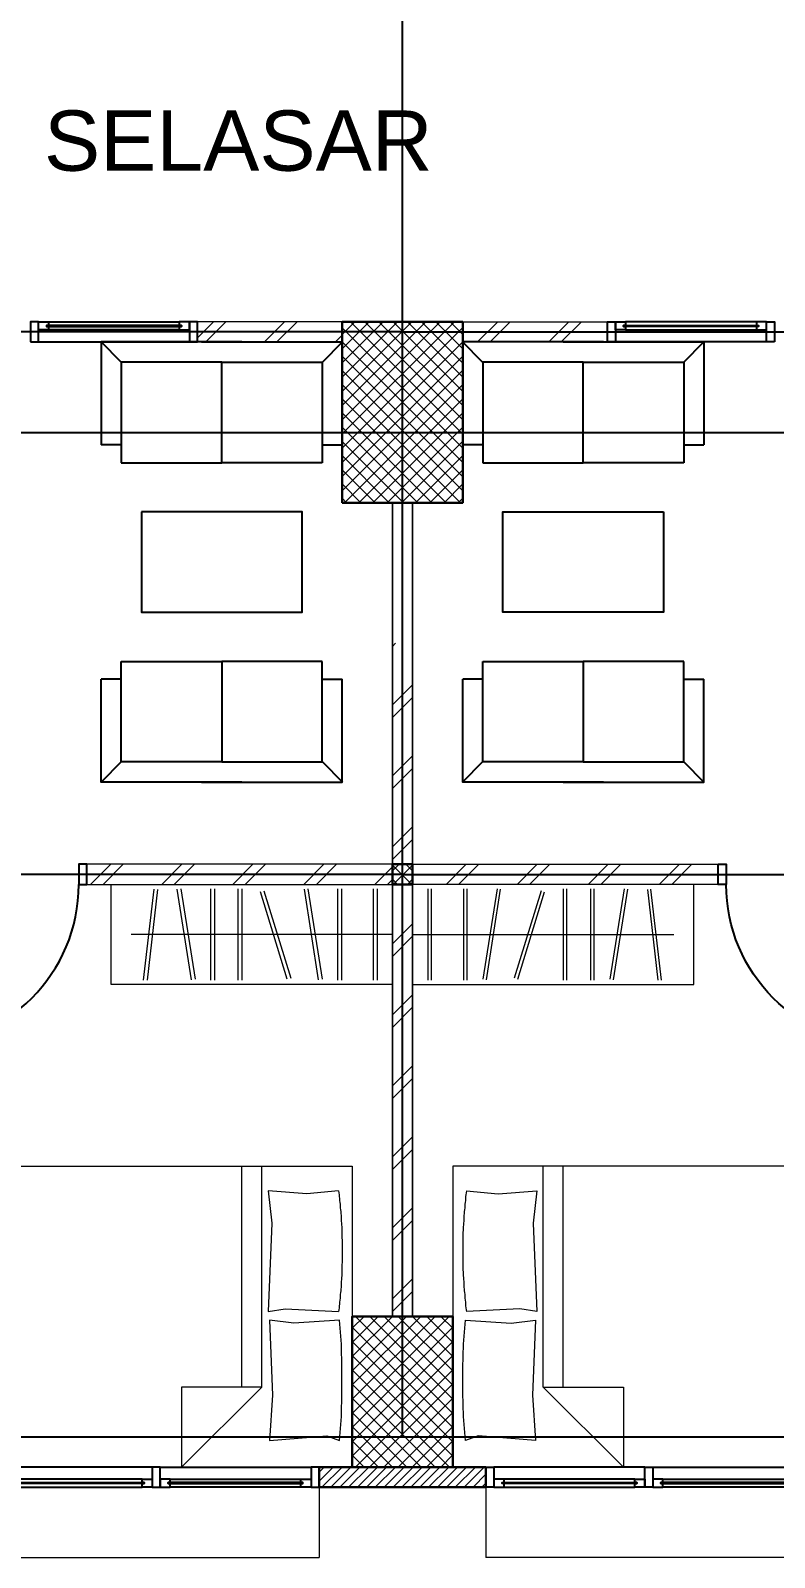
# Model space of a CAD drawing. Header units: millimetres. Extents: x -324 to 75, y -297 to 70.
# Drawn here: x -49.76 to -46.06, y -2.72 to 4.88 of the extents above; entities that cross this region are included whole.
import ezdxf

# ---------------------------------------------------------------- set-up
doc = ezdxf.new("R2010")
doc.units = ezdxf.units.MM
doc.layers.get('defpoints').update_dxf_attribs({"color": 1})
for name, color, linetype, lineweight in [('ars', 11, 'Continuous', 0), ('ars @ 1', 11, 'Continuous', 0), ('KOL', 1, 'Continuous', 30), ('KOLOM', 4, 'Continuous', 9), ('lan', 7, 'Continuous', 15), ('NOT', 7, 'Continuous', 20), ('tem', 5, 'Continuous', 20)]:
    doc.layers.add(name, color=color, linetype=linetype, lineweight=lineweight)
doc.layers.add('as', color=1, linetype='Continuous', plot=False)
doc.layers.add('FURNITURE', color=68, linetype='Continuous')
doc.layers.add('Kusen', color=30, linetype='Continuous')
doc.styles.get("Standard").update_dxf_attribs({"font": 'arial.ttf'})
pattern_1 = [(45, (1565.24095, -401.98365), (-0.176776695, 0.176776695), []), (45, (1565.30345, -401.98365), (-0.176776695, 0.176776695), [])]
pattern_2 = [(45, (1565.79095, -404.68365), (-0.176776695, 0.176776695), []), (45, (1565.85345, -404.68365), (-0.176776695, 0.176776695), [])]

# ---------------------------------------------------------------- blocks, each defined once
blk = doc.blocks.new('T. J1')
at = {"layer": 'Kusen'}
for p, q in [((-0.7188, 0.1), (-0.0688, 0.1)), ((0.7212, 0.1), (0.0712, 0.1)), ((-0.0188, 0), (-0.7688, 0)), ((-0.0688, 0.06), (-0.7188, 0.06)), ((0.0212, 0), (0.7712, 0)), ((0.0712, 0.06), (0.7212, 0.06))]:
    blk.add_line(p, q, dxfattribs=at)
for points in [[(-0.8088, 0), (-0.7688, 0), (-0.7688, 0.1), (-0.8088, 0.1)], [(-0.0188, 0), (0.0212, 0), (0.0212, 0.1), (-0.0188, 0.1)], [(0.8112, 0), (0.7712, 0), (0.7712, 0.1), (0.8112, 0.1)]]:
    blk.add_lwpolyline(points, close=True, dxfattribs=at)
for points in [[(-0.7188, 0.0775), (-0.7188, 0.06), (-0.7688, 0.06), (-0.7688, 0.1), (-0.7188, 0.1), (-0.7188, 0.0825), (-0.7288, 0.0825), (-0.7288, 0.0775), (-0.7188, 0.0775)], [(-0.0688, 0.0775), (-0.0688, 0.06), (-0.0188, 0.06), (-0.0188, 0.1), (-0.0688, 0.1), (-0.0688, 0.0825), (-0.0588, 0.0825), (-0.0588, 0.0775), (-0.0688, 0.0775)], [(0.0712, 0.0775), (0.0712, 0.06), (0.0212, 0.06), (0.0212, 0.1), (0.0712, 0.1), (0.0712, 0.0825), (0.0612, 0.0825), (0.0612, 0.0775), (0.0712, 0.0775)], [(0.7212, 0.0775), (0.7212, 0.06), (0.7712, 0.06), (0.7712, 0.1), (0.7212, 0.1), (0.7212, 0.0825), (0.7312, 0.0825), (0.7312, 0.0775), (0.7212, 0.0775)]]:
    blk.add_lwpolyline(points, dxfattribs=at)
at = {"layer": 'Kusen', "color": 141}
for points in [[(-0.7288, 0.0775), (-0.0588, 0.0775), (-0.0588, 0.0825), (-0.7288, 0.0825)], [(0.7312, 0.0775), (0.0612, 0.0775), (0.0612, 0.0825), (0.7312, 0.0825)]]:
    blk.add_lwpolyline(points, close=True, dxfattribs=at)
blk = doc.blocks.new('P.80')
at = {"layer": 'Kusen'}
for points in [[(-69.8094, -74.8368), (-69.7694, -74.8368), (-69.7694, -74.0368), (-69.8094, -74.0368)], [(-70.6094, -74.9368), (-70.5694, -74.9368), (-70.5694, -74.8368), (-70.6094, -74.8368)], [(-69.7694, -74.9368), (-69.7294, -74.9368), (-69.7294, -74.8368), (-69.7694, -74.8368)]]:
    blk.add_lwpolyline(points, close=True, dxfattribs=at)
blk.add_arc((-69.7694, -74.8368), 0.8, 90, 180, dxfattribs=at)
blk = doc.blocks.new('BED1')
at = {"color": 0, "linetype": 'Continuous'}
for points in [[(1.9976, 0), (1.9976, 1.4976), (0, 1.4976), (0, 0), (1.9976, 0)], [(1.5484, 1.0993), (1.1489, 1.0993), (1.1489, 1.4976), (1.5484, 1.0993)], [(1.9346, 1.3656), (1.9443, 1.2458), (1.9467, 1.1259), (1.9467, 1.0061), (1.9443, 0.8862), (1.9346, 0.7663), (1.707, 0.7809), (1.586, 0.7663), (1.6017, 1.1404), (1.586, 1.3656), (1.8717, 1.3426), (1.9346, 1.3656)], [(1.4492, 1.0993), (1.4492, 0)], [(1.5484, 1.0993), (1.5484, 0)], [(1.9298, 0.1235), (1.7724, 0.138), (1.5799, 0.1235), (1.5981, 0.2833), (1.5799, 0.7228), (1.6634, 0.7094), (1.9298, 0.7228)], [(1.9298, 0.1235), (1.931, 0.1332), (1.9322, 0.1429), (1.9334, 0.1513), (1.9346, 0.161), (1.9346, 0.1707), (1.9358, 0.1804), (1.937, 0.1889), (1.9383, 0.1985), (1.9383, 0.2082), (1.9395, 0.2179), (1.9407, 0.2264), (1.9407, 0.2361), (1.9419, 0.2458), (1.9419, 0.2542), (1.9431, 0.2639), (1.9431, 0.2736), (1.9443, 0.2833), (1.9443, 0.2918), (1.9455, 0.3015), (1.9455, 0.3111), (1.9455, 0.3208), (1.9467, 0.3293), (1.9467, 0.339), (1.9467, 0.3487), (1.9467, 0.3584), (1.9479, 0.3668), (1.9479, 0.3765), (1.9479, 0.3862), (1.9479, 0.3959), (1.9479, 0.4044), (1.9479, 0.414), (1.9479, 0.4237), (1.9479, 0.4334), (1.9479, 0.4419), (1.9479, 0.4516), (1.9479, 0.4613), (1.9479, 0.4709), (1.9479, 0.4794), (1.9467, 0.4891), (1.9467, 0.4988), (1.9467, 0.5085), (1.9467, 0.5169), (1.9455, 0.5266), (1.9455, 0.5363), (1.9455, 0.546), (1.9443, 0.5545), (1.9443, 0.5642), (1.9431, 0.5738), (1.9431, 0.5835), (1.9419, 0.592), (1.9419, 0.6017), (1.9407, 0.6114), (1.9407, 0.6199), (1.9395, 0.6295), (1.9383, 0.6392), (1.9383, 0.6489), (1.937, 0.6574), (1.9358, 0.6671), (1.9346, 0.6768), (1.9346, 0.6864), (1.9334, 0.6949), (1.9322, 0.7046), (1.931, 0.7143), (1.9298, 0.7228)]]:
    blk.add_lwpolyline(points, dxfattribs=at)
blk = doc.blocks.new('LEMARI1')
for points in [[(0.6998, 0.4988), (-0.6998, 0.4988)], [(-0.6998, 0), (0.6998, 0), (0.6998, 0.4988), (-0.6998, 0.4988), (-0.6998, 0)], [(-0.5387, 0.4758), (-0.4855, 0.023)], [(-0.4685, 0.0254), (-0.5206, 0.477)], [(-0.3002, 0.4746), (-0.3705, 0.0242)], [(-0.3523, 0.0218), (-0.2821, 0.4709)], [(-0.2034, 0.477), (-0.2034, 0.0218)], [(-0.1852, 0.0218), (-0.1852, 0.477)], [(-0.0678, 0.477), (-0.0678, 0.0218)], [(-0.0496, 0.0218), (-0.0496, 0.477)], [(0.1755, 0.4722), (0.0436, 0.0363)], [(0.0605, 0.0315), (0.1937, 0.4673)], [(0.3317, 0.4746), (0.2627, 0.0242)], [(0.2797, 0.0218), (0.3499, 0.4709)], [(0.4286, 0.477), (0.4286, 0.0218)], [(0.4467, 0.0218), (0.4467, 0.477)], [(0.6053, 0.477), (0.6053, 0.0218)], [(0.6235, 0.0218), (0.6235, 0.477)], [(0.6998, 0.2494), (-0.5993, 0.2494)]]:
    blk.add_lwpolyline(points)
blk = doc.blocks.new('tamu02')
at = {"linetype": 'Continuous'}
for points in [[(-0.5005, 1.2448), (-0.5998, 1.3453)], [(0.1005, 1.3453), (-0.5985, 1.3453), (-0.5985, 0.8339)], [(-0.0993, 1.3453), (0.5998, 1.3453), (0.5998, 0.8339)], [(0.5005, 1.2448), (0.5998, 1.3453)], [(-0.4993, 0.7444), (0, 0.7444), (0, 1.2448), (-0.4993, 1.2448), (-0.4993, 0.7444)], [(0.5005, 0.7444), (0, 0.7444), (0, 1.2448), (0.5005, 1.2448), (0.5005, 0.7444)], [(-0.4993, 0.8339), (-0.5985, 0.8339)], [(0.5005, 0.8339), (0.5998, 0.8339)], [(-0.4993, -0.2444), (0, -0.2444), (0, -0.7448), (-0.4993, -0.7448), (-0.4993, -0.2444)], [(0.5005, -0.2444), (0, -0.2444), (0, -0.7448), (0.5005, -0.7448), (0.5005, -0.2444)], [(0.1005, -0.8453), (-0.5985, -0.8453), (-0.5985, -0.3339)], [(-0.4993, -0.3339), (-0.5985, -0.3339)], [(-0.0993, -0.8453), (0.5998, -0.8453), (0.5998, -0.3339)], [(0.5005, -0.3339), (0.5998, -0.3339)], [(-0.5005, -0.7448), (-0.5998, -0.8453)], [(0.5005, -0.7448), (0.5998, -0.8453)]]:
    blk.add_lwpolyline(points, dxfattribs=at)
blk.add_lwpolyline([(0.4, 0.5), (0.4, 0), (-0.4, 0), (-0.4, 0.5), (0.4, 0.5)])
blk = doc.blocks.new('T. J2')
at = {"layer": 'Kusen'}
for p, q in [((-0.3692, 0.1), (0.2808, 0.1)), ((-0.4192, 0), (0.3308, 0)), ((0.2808, 0.06), (-0.3692, 0.06))]:
    blk.add_line(p, q, dxfattribs=at)
for points in [[(-0.4592, 0), (-0.4192, 0), (-0.4192, 0.1), (-0.4592, 0.1)], [(0.3308, 0), (0.3708, 0), (0.3708, 0.1), (0.3308, 0.1)]]:
    blk.add_lwpolyline(points, close=True, dxfattribs=at)
for points in [[(-0.3692, 0.0775), (-0.3692, 0.06), (-0.4192, 0.06), (-0.4192, 0.1), (-0.3692, 0.1), (-0.3692, 0.0825), (-0.3792, 0.0825), (-0.3792, 0.0775), (-0.3692, 0.0775)], [(0.2808, 0.0775), (0.2808, 0.06), (0.3308, 0.06), (0.3308, 0.1), (0.2808, 0.1), (0.2808, 0.0825), (0.2908, 0.0825), (0.2908, 0.0775), (0.2808, 0.0775)]]:
    blk.add_lwpolyline(points, dxfattribs=at)
at = {"layer": 'Kusen', "color": 141}
blk.add_lwpolyline([(-0.3792, 0.0775), (0.2908, 0.0775), (0.2908, 0.0825), (-0.3792, 0.0825)], close=True, dxfattribs=at)
blk = doc.blocks.new('K 10.10')
at = {"layer": 'ars'}
h = blk.add_hatch(dxfattribs=at)
h.set_pattern_fill('_USER', color=256, scale=0.05, angle=45, double=1, pattern_type=0)
h.set_pattern_definition([(45, (0, 0), (-0.035355339, 0.035355339), []), (135, (0, 0), (-0.035355339, -0.035355339), [])])
h.paths.add_polyline_path([(1560.5383, 1380.4069), (1560.6383, 1380.4069), (1560.6383, 1380.5069), (1560.5383, 1380.5069)])
at = {"layer": 'KOL'}
blk.add_lwpolyline([(1560.5383, 1380.4069), (1560.6383, 1380.4069), (1560.6383, 1380.5069), (1560.5383, 1380.5069)], close=True, dxfattribs=at)
blk = doc.blocks.new('typikal-1')
at = {"layer": 'as'}
for p, q in [((0, 2.2), (6.2, 2.2)), ((0, -0.5), (1.9, -0.5))]:
    blk.add_line(p, q, dxfattribs=at)
at = {"layer": 'tem'}
for points in [[(0.05, 2.25), (-0.05, 2.25), (-0.05, 4.4), (0.05, 4.4)], [(1.57, 2.25), (0.05, 2.25), (0.05, 2.15), (1.57, 2.15)], [(-0.05, 2.15), (0.05, 2.15), (0.05, 0.35), (-0.05, 0.35)], [(0.05, 2.15), (-0.05, 2.15), (-0.05, 0.35), (0.05, 0.35)], [(1.02, -0.45), (0.3, -0.45), (0.3, -0.55), (1.02, -0.55)]]:
    blk.add_lwpolyline(points, close=True, dxfattribs=at)
at = {"layer": 'ars', "xscale": -1}
for name, p in [('BED1', (2.2476, 3.6524)), ('LEMARI1', (0.7498, 2.25))]:
    blk.add_blockref(name, p, dxfattribs=at)
at = {"layer": 'FURNITURE', "xscale": -1, "rotation": 180}
blk.add_blockref('tamu02', (0.8985, 0.8953), dxfattribs=at)
at = {"layer": 'KOLOM', "extrusion": (0, 0, -1), "xscale": -1, "zscale": -1, "rotation": 180}
blk.add_blockref('K 10.10', (-1560.5883, 1382.6569), dxfattribs=at)
at = {"layer": 'KOLOM', "extrusion": (0, 0, -1), "zscale": -1, "rotation": 180}
blk.add_blockref('K 10.10', (1560.5883, 1382.6569), dxfattribs=at)
at = {"layer": 'Kusen'}
for name, p in [('T. J1', (1.2238, 5.15)), ('P.80', (72.1794, 77.0868))]:
    blk.add_blockref(name, p, dxfattribs=at)
at = {"layer": 'Kusen', "rotation": 180}
blk.add_blockref('T. J2', (1.3908, -0.45), dxfattribs=at)
blk = doc.blocks.new("k3'")
at = {"layer": 'ars'}
h = blk.add_hatch(dxfattribs=at)
h.set_pattern_fill('_USER', color=256, scale=0.05, angle=45, double=1, pattern_type=0)
h.set_pattern_definition([(45, (0, -4.975), (-0.03535534, 0.03535534), []), (135, (0, -4.975), (-0.03535534, -0.03535534), [])])
h.paths.add_polyline_path([(-0.25, -0.375), (0.25, -0.375), (0.25, 0.375), (-0.25, 0.375)])
at = {"layer": 'KOL'}
blk.add_lwpolyline([(-0.25, -0.375), (0.25, -0.375), (0.25, 0.375), (-0.25, 0.375)], close=True, dxfattribs=at)
blk = doc.blocks.new("k1'")
at = {"layer": 'ars'}
h = blk.add_hatch(dxfattribs=at)
h.set_pattern_fill('_USER', color=256, scale=0.05, angle=45, double=1, pattern_type=0)
h.set_pattern_definition([(45, (0, -5), (-0.03535534, 0.03535534), []), (135, (0, -5), (-0.03535534, -0.03535534), [])])
h.paths.add_polyline_path([(-0.3, -0.45), (0.3, -0.45), (0.3, 0.45), (-0.3, 0.45)])
at = {"layer": 'KOL'}
blk.add_lwpolyline([(-0.3, -0.45), (0.3, -0.45), (0.3, 0.45), (-0.3, 0.45)], close=True, dxfattribs=at)
blk = doc.blocks.new('A-2')
at = {"layer": 'ars'}
h = blk.add_hatch(dxfattribs=at)
h.set_pattern_fill('TEMBOK', color=256, scale=0.25)
h.set_pattern_definition([(45, (-7.69, 0.41954), (-0.1767767, 0.1767767), []), (45, (-7.6275, 0.41954), (-0.1767767, 0.1767767), [])])
h.paths.add_polyline_path([(4.66, 4.0695), (4.76, 4.0695), (4.76, 2.9695), (4.66, 2.9695)])
h = blk.add_hatch(dxfattribs=at)
h.set_pattern_fill('TEMBOK', color=256, scale=0.25)
h.set_pattern_definition([(45, (-7.69, -1.83046), (-0.1767767, 0.1767767), []), (45, (-7.6275, -1.83046), (-0.1767767, 0.1767767), [])])
h.paths.add_polyline_path([(4.66, 2.8695), (4.76, 2.8695), (4.76, 0.7195), (4.66, 0.7195)])
h = blk.add_hatch(dxfattribs=at)
h.set_pattern_fill('ANSI31', color=256, scale=0.25, angle=180, style=0)
h.set_pattern_definition([(225, (-493.368733, 382.57413), (0.0220970869, -0.0220970869), [])])
h.paths.add_polyline_path([(5.125, -0.0305), (4.295, -0.0305), (4.295, -0.1305), (5.125, -0.1305)])
at = {"layer": 'ars @ 1'}
h = blk.add_hatch(dxfattribs=at)
h.set_pattern_fill('TEMBOK', color=256, scale=0.25)
h.set_pattern_definition(pattern_1)
h.paths.add_polyline_path([(4.41, 5.6695), (4.41, 5.5695), (3.69, 5.5695), (3.69, 5.6695)])
h = blk.add_hatch(dxfattribs=at)
h.set_pattern_fill('TEMBOK', color=256, scale=0.25)
h.set_pattern_definition(pattern_1)
h.paths.add_polyline_path([(5.01, 5.6695), (5.01, 5.5695), (5.73, 5.5695), (5.73, 5.6695)])
h = blk.add_hatch(dxfattribs=at)
h.set_pattern_fill('TEMBOK', color=256, scale=0.25)
h.set_pattern_definition(pattern_2)
h.paths.add_polyline_path([(4.66, 2.9695), (4.66, 2.8695), (3.14, 2.8695), (3.14, 2.9695)])
h = blk.add_hatch(dxfattribs=at)
h.set_pattern_fill('TEMBOK', color=256, scale=0.25)
h.set_pattern_definition(pattern_2)
h.paths.add_polyline_path([(4.76, 2.9695), (4.76, 2.8695), (6.28, 2.8695), (6.28, 2.9695)])
at = {"layer": 'as'}
for p, q in [((4.71, 0.1195), (4.71, 13.2195)), ((-32.49, 5.1195), (41.91, 5.1195)), ((-32.49, 0.1195), (41.91, 0.1195))]:
    blk.add_line(p, q, dxfattribs=at)
at = {"layer": 'KOL'}
blk.add_lwpolyline([(5.125, -0.0305), (4.295, -0.0305), (4.295, -0.1305), (5.125, -0.1305)], close=True, dxfattribs=at)
at = {"layer": 'lan'}
for p, q in [((4.295, -0.1305), (4.295, -0.4805)), ((5.125, -0.1305), (5.125, -0.4805)), ((2.675, -0.4805), (4.295, -0.4805)), ((6.745, -0.4805), (5.125, -0.4805))]:
    blk.add_line(p, q, dxfattribs=at)
at = {"layer": 'KOL'}
for name, p in [("k1'", (4.71, 5.2195)), ("k3'", (4.71, 0.3445))]:
    blk.add_blockref(name, p, dxfattribs=at)
at = {"layer": 'lan', "rotation": 180}
blk.add_blockref('typikal-1', (4.71, 5.1195), dxfattribs=at)
at = {"layer": 'lan', "xscale": -1, "rotation": 180}
blk.add_blockref('typikal-1', (4.71, 5.1195), dxfattribs=at)

msp = doc.modelspace()

# ---------------------------------------------------------------- block references
at = {"layer": 'defpoints'}
msp.add_blockref('A-2', (-52.6163, -2.2441), dxfattribs=at)

# ---------------------------------------------------------------- texts
at = {"layer": 'NOT', "insert": (-50.0658, 4.4775), "char_height": 0.3, "attachment_point": 1}
msp.add_mtext_dynamic_manual_height_columns('\\pi0.37622;SELASAR', width=2.661726, gutter_width=1, heights=[0], dxfattribs=at)

doc.saveas('drawing.dxf')
